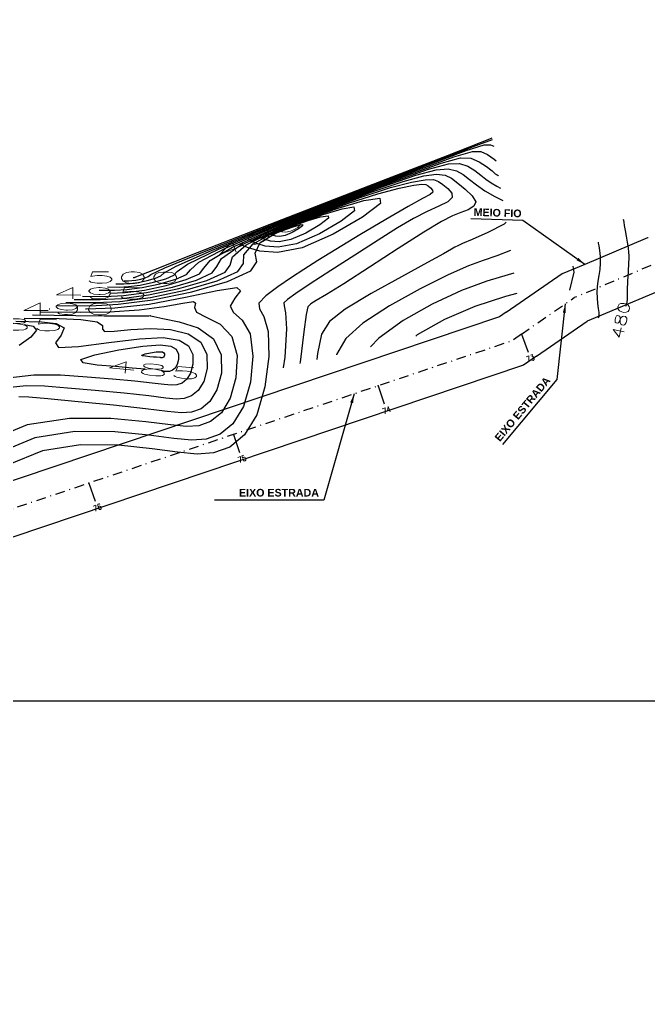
# Model space of a CAD drawing. Header units: millimetres. Extents: x 276147 to 291056, y 9594849 to 9609891.
# Drawn here: x 281725 to 281807.4, y 9596128.2 to 9596257.7 of the extents above; entities that cross this region are included whole.
import ezdxf
from ezdxf.enums import TextEntityAlignment as Align

# ---------------------------------------------------------------- set-up
doc = ezdxf.new("R2010")
doc.units = ezdxf.units.MM
doc.header["$LTSCALE"] = 10
doc.linetypes.add('CONTINUO', pattern=[0])
doc.linetypes.add('DASHDOTX2', pattern=[50.8, 25.4, -12.7, 0, -12.7])
for name, color, linetype in [('CURVAS', 7, 'CONTINUO'), ('Curvas mestras', 30, 'Continuous'), ('Curvas simples', 9, 'Continuous'), ('Curvas texto', 2, 'Continuous'), ('TG', 7, 'CONTINUO'), ('Top_malha_coord', 8, 'Continuous')]:
    doc.layers.add(name, color=color, linetype=linetype)
doc.styles.add('r80', font='romans.shx')
doc.styles.add('ROMAND', font='romand', dxfattribs={"height": 0.2})
doc.styles.add('SIMPLEX', font='simplex', dxfattribs={"height": 0.2})
doc.styles.add('T7', font='arial.ttf')
doc.dimstyles.new('cadnorma_dim1', dxfattribs={"dimscale": 0, "dimtxt": 2, "dimasz": 1.199999999999999, "dimexe": 1, "dimexo": 2.5, "dimgap": 0.6, "dimtad": 1, "dimzin": 4, "dimdsep": 46, "dimtxsty": 'r80', "dimblk": 'ARCHTICK', "dimblk1": 'ARCHTICK', "dimblk2": 'ARCHTICK', "dimcen": -1, "dimdle": 1, "dimclrd": 1, "dimclre": 1, "dimclrt": 2, "dimaunit": 1, "dimazin": 0, "dimtfac": 1, "dimtix": 1, "dimtmove": 2, "dimatfit": 0, "dimfxl": 1, "dimarcsym": 0})

# ---------------------------------------------------------------- blocks, each defined once
blk = doc.blocks.new('_ArchTick')
at = {"color": 0, "linetype": 'ByBlock', "const_width": 0.15}
blk.add_lwpolyline([(-0.5, -0.5), (0.5, 0.5)], dxfattribs=at)

msp = doc.modelspace()

# ---------------------------------------------------------------- linework, layer by layer
at = {"linetype": 'Continuous', "elevation": 160.1796621240507, "flags": 128}
msp.add_lwpolyline([(281797.6657421406, 9596221.228075955), (281797.6657421406, 9596221.228075955)], dxfattribs=at)
at = {"linetype": 'Continuous'}
for p in [(281771.9680125701, 9596209.656090293, 160.1796621240507), (281771.9680125701, 9596209.656090293, 160.1796621240507), (281753.0132735114, 9596203.275035465, 160.1796621240507), (281753.0132735114, 9596203.275035465, 160.1796621240507), (281734.058534453, 9596196.893980637, 160.1796621240507), (281734.058534453, 9596196.893980637, 160.1796621240507)]:
    msp.add_point(p, dxfattribs=at)
at = {"layer": 'CURVAS', "color": 2, "linetype": 'CONTINUO', "elevation": 44.0002069068143}
msp.add_lwpolyline([(281804.2640822291, 9596219.72404334), (281804.2640822291, 9596219.72404334)], dxfattribs=at)
at = {"layer": 'Curvas mestras', "linetype": 'CONTINUO', "elevation": 44.0002069068143}
msp.add_lwpolyline([(281804.4305953745, 9596220.089609541), (281804.534041725, 9596220.361388346), (281804.6101586405, 9596220.658352226), (281804.6334218838, 9596220.973675864), (281804.6296676547, 9596221.435626024), (281804.6375781115, 9596222.206243098), (281804.6849620597, 9596223.36430188), (281804.7561534216, 9596224.655518694), (281804.8246158547, 9596225.742344914), (281804.866953696, 9596226.388959542), (281804.8723290287, 9596226.766452625), (281804.833043296, 9596227.147638952), (281804.7459976891, 9596227.740773901), (281804.6264973794, 9596228.495865563), (281804.4944471767, 9596229.298361594), (281804.3682583043, 9596230.043803584), (281804.2603782279, 9596230.668113658), (281804.1817640256, 9596231.117309522), (281804.1393090499, 9596231.359132715), (281804.123667532, 9596231.448226446), (281804.1214335201, 9596231.460953351)], dxfattribs=at)
at = {"layer": 'Curvas mestras', "linetype": 'CONTINUO'}
for points in [[(281739.8454057592, 9596223.846363895, 45.30250262006629), (281739.8925620915, 9596223.848830385, 45.3033683923164), (281739.9519257442, 9596223.856328692, 45.30431432251098), (281740.0190792294, 9596223.87041139, 45.30520085912167), (281740.0806469287, 9596223.8883854, 45.30584775543281), (281740.1210131858, 9596223.906494938, 45.3060646216359), (281740.4331579854, 9596224.03964264, 45.30796738618258), (281742.5444348437, 9596224.877353704, 45.32289742937746), (281748.29079092, 9596227.127811754, 45.36450240927257), (281758.5949148143, 9596231.145308064, 45.43969426598369), (281770.7264579503, 9596235.868582599, 45.52844141694689), (281781.0418151898, 9596239.882481968, 45.60397663477082), (281786.8079663528, 9596242.125687648, 45.64621662491439), (281786.9041328613, 9596242.16306889, 45.646922090065)], [(281736.7776373775, 9596221.79777226, 40.30436104562568), (281738.7896408719, 9596221.903003203, 40.34130086077818), (281741.3225060609, 9596222.222939776, 40.38166057473018), (281744.1877104299, 9596222.823793223, 40.41948619831558), (281746.8145735342, 9596223.590655275, 40.44708754538769), (281748.5368791899, 9596224.363335287, 40.45634053772991), (281749.1047924514, 9596225.083258102, 40.44414953512347), (281749.9340093426, 9596226.098317489, 40.42753254084116), (281752.8566121274, 9596227.858023688, 40.4285360643149), (281759.0156097462, 9596230.60176734, 40.46225982703942), (281766.7977298674, 9596233.728472687, 40.5160162488788), (281773.9006288402, 9596236.426945373, 40.57017096961818), (281778.5593840884, 9596238.06976538, 40.60985551719531), (281781.1587553396, 9596238.764607059, 40.63926503036379), (281782.6209253956, 9596238.802918104, 40.667360608964), (281783.7202688222, 9596238.45355649, 40.70087655212009), (281784.6399452103, 9596237.895012306, 40.7376406101717), (281785.4153059194, 9596237.283186931, 40.77325370002978), (281786.0924758323, 9596236.742187632, 40.80457485901155), (281786.7606519595, 9596236.268957248, 40.83349476979092), (281787.5198038359, 9596235.8286455, 40.8631621830605), (281788.010102051, 9596235.594639326, 40.88067234095391)], [(281758.6174612573, 9596230.033318043, 35.46920449458727), (281759.0515435658, 9596230.201503249, 35.47240684196319), (281762.8076287013, 9596231.603180934, 35.50187352925738), (281766.7139208146, 9596232.96080689, 35.53579893344755), (281770.0773572064, 9596233.956382835, 35.57069124837608), (281772.1681973889, 9596234.269290479, 35.60240826793918), (281772.247527182, 9596233.578257289, 35.62664507577168), (281769.9096061987, 9596231.765403587, 35.63911979299479), (281766.0813892559, 9596229.526430175, 35.63564239457216), (281762.0230009608, 9596227.760427726, 35.6120459105328), (281758.7682258809, 9596227.125075927, 35.56753067983988), (281756.4454774245, 9596227.312403599, 35.514766286276), (281754.9568239519, 9596227.77302359, 35.46978968583019), (281754.1797596399, 9596228.064454922, 35.44464134835607), (281753.8934728912, 9596228.171823362, 35.43537620609598), (281753.8525749276, 9596228.187161854, 35.43405261260656)], [(281753.8525749276, 9596228.187161854, 35.43405261260656), (281754.2866572362, 9596228.35534706, 35.4372549599826)], [(281789.2967104599, 9596227.400793295, 41.17500223030541), (281787.5081863672, 9596226.70429764, 41.16192352181267), (281785.7280524805, 9596226.09726028, 41.14608178762458), (281783.7806399205, 9596225.390488105, 41.13015036846949), (281781.121267707, 9596224.232359592, 41.1147178058487), (281777.4474532533, 9596222.395674055, 41.10115730049759), (281773.425512554, 9596220.15092106, 41.09398056302189), (281769.9639580044, 9596217.893014003, 41.09848382583331), (281767.741563463, 9596215.871632654, 41.12011078719257), (281766.5181266643, 9596213.755528284, 41.16489437318839), (281766.5138922021, 9596213.73914151, 41.16534634834127)], [(281733.5885027883, 9596219.742128206, 35.3040143166177), (281733.6827376516, 9596219.741578247, 35.30592396928438), (281737.4696739219, 9596219.896364989, 35.37686915285627), (281741.9605571578, 9596220.38431264, 35.45102776677558), (281746.7073332715, 9596221.267571457, 35.51736916802798), (281750.8560343768, 9596222.157824915, 35.57147585603852), (281753.4512096458, 9596222.554142058, 35.61058345160887), (281753.9148958301, 9596222.116055315, 35.63424689983688), (281753.1790710149, 9596221.144955615, 35.65129809829841), (281752.5531968662, 9596220.102697268, 35.67288818848058), (281753.0040812906, 9596219.277318846, 35.70898576910579), (281754.1279021263, 9596218.261583984, 35.76482935771091), (281755.1781844402, 9596216.47443557, 35.8444751130624), (281755.5523730632, 9596213.566917866, 35.94726247995598), (281755.223613822, 9596210.118460525, 36.05366514527449), (281754.3089723004, 9596206.940590592, 36.13944021278041), (281752.9336961777, 9596204.67830928, 36.18596589277468), (281751.2557365295, 9596203.310514601, 36.19710431699377), (281749.4412245242, 9596202.649576757, 36.18233874868338), (281747.5485242718, 9596202.513163118, 36.14881559848757), (281745.2049356125, 9596202.740116624, 36.0943343736904), (281741.9299923232, 9596203.174575394, 36.01435781448114), (281737.4376890253, 9596203.61180006, 35.90985384604167), (281732.2198617122, 9596203.651538406, 35.80381118934341), (281726.9628062238, 9596202.844660742, 35.72472373026858), (281722.225078619, 9596200.88349536, 35.6938857419623)], [(281728.8506831102, 9596219.76974192, 35.20800444219236), (281728.9449169739, 9596219.769191964, 35.20991407466099)], [(281725.5753382853, 9596217.678812487, 30.20708342703028), (281726.7450487394, 9596217.477512633, 30.23716007205397), (281727.1870919458, 9596216.963146973, 30.26288864200211), (281726.43535332, 9596216.052796556, 30.27762970808868), (281724.9339223801, 9596214.942543887, 30.2838723355413)], [(281741.4353099676, 9596211.840857636, 30.716753010845), (281739.719882754, 9596211.992992198, 30.6773329674939), (281737.5459374263, 9596212.173430657, 30.62778133727579), (281735.1326582531, 9596212.381794129, 30.57251034878169), (281733.2946918755, 9596212.671816843, 30.52611206713797), (281732.9955497814, 9596213.110761799, 30.50572348528979), (281734.83469296, 9596213.723402062, 30.52256614630778), (281737.9553754366, 9596214.36455995, 30.56419939940997), (281741.1367977456, 9596214.846570818, 30.61226698584829), (281743.4045818228, 9596215.018858409, 30.65214386271288), (281744.7700172161, 9596214.879200941, 30.68412945684719), (281745.4908118857, 9596214.46246902, 30.7122542196044), (281745.7978440219, 9596213.823581586, 30.73935307134849), (281745.8146747517, 9596213.097654982, 30.76347871669307), (281745.6380344342, 9596212.439854905, 30.78148827646831), (281745.3542469825, 9596211.973035777, 30.79108878018766), (281745.0080014825, 9596211.69079197, 30.79338720310218), (281744.6335785781, 9596211.554408591, 30.79034032373198), (281744.2660202692, 9596211.524105033, 30.78395512575258), (281743.9434110298, 9596211.55585785, 30.77643869936901), (281743.7045986917, 9596211.60457888, 30.77004834762508), (281743.5751419693, 9596211.634259436, 30.76647708964038), (281743.5274470699, 9596211.645193694, 30.76516137903999), (281743.5206340855, 9596211.646756303, 30.76497341311509)]]:
    msp.add_polyline3d(points, dxfattribs=at)
at = {"layer": 'Curvas simples', "linetype": 'CONTINUO'}
for points, elevation in [([(281800.853524452, 9596218.593076423), (281800.9099981914, 9596218.734126417), (281800.9310871527, 9596218.915630652), (281800.9162196537, 9596219.253004897), (281800.8499660845, 9596219.783012336), (281800.7619091478, 9596220.452696912), (281800.6928871098, 9596221.186672488), (281800.6761831582, 9596221.923314853), (281800.7148756193, 9596222.656050788), (281800.8044917193, 9596223.392068593), (281800.9325080052, 9596224.140351504), (281801.0541988673, 9596224.917058509), (281801.1167911111, 9596225.74014424), (281801.0853414816, 9596226.603425115), (281800.9962379526, 9596227.40417762), (281800.9037003199, 9596228.015538841), (281800.8500918437, 9596228.349360526), (281800.830342037, 9596228.472347917), (281800.8275204635, 9596228.489917276)], 43.0002069068143), ([(281797.0907964859, 9596222.216864176), (281797.6576216618, 9596224.55441788), (281797.5312791442, 9596225.341158839)], 42.00020690681419)]:
    msp.add_lwpolyline(points, dxfattribs=dict(at, elevation=elevation))
for points in [[(281737.6003661057, 9596223.031234406, 43.28267130340419), (281738.6182984064, 9596223.026927242, 43.30324599022018), (281739.4513936046, 9596223.070499912, 43.31854136663929), (281740.50015847, 9596223.202972922, 43.33525284196688), (281741.686531711, 9596223.451764727, 43.35091497513667), (281742.774217371, 9596223.769293547, 43.36234366076266), (281743.4873595875, 9596224.08923108, 43.36617498801527), (281743.9018115712, 9596224.457088627, 43.36244024828517), (281745.5002648429, 9596225.365739018, 43.36475148451018), (281750.117120003, 9596227.419896724, 43.39011587683089), (281758.763192589, 9596230.927892575, 43.44872046014967), (281769.1549669172, 9596235.012538832, 43.52347134720509), (281778.1853412514, 9596238.500268128, 43.5904543546236), (281783.5125818596, 9596240.499905962, 43.63186528077091), (281785.8564290631, 9596241.249863323, 43.6543394329816), (281786.701989187, 9596241.270942075, 43.67062212535851), (281787.1031280338, 9596241.085757429, 43.68474270924668)], [(281738.6940769815, 9596223.438921466, 44.29200465479838), (281739.2318520827, 9596223.43664557, 44.30287430508497), (281739.6719778479, 9596223.459665148, 44.3109548794778), (281740.2260426081, 9596223.529651305, 44.31978357592337), (281740.8528054691, 9596223.66108756, 44.32805793345648), (281741.4274316489, 9596223.828838976, 44.33409571441328), (281741.8041863869, 9596223.997863013, 44.33611980479648), (281742.1674852768, 9596224.24836513, 44.33520384363109), (281744.0223503445, 9596225.121546857, 44.34382445065748), (281749.2039559601, 9596227.273853734, 44.37730916953618), (281758.6790542017, 9596231.036600318, 44.44420737310759), (281769.9407129326, 9596235.440560212, 44.52595640850231), (281779.6135777208, 9596239.19137505, 44.5972154846273), (281785.1602741071, 9596241.312797304, 44.63904093651539), (281786.9532711512, 9596241.94512949, 44.65431199749906)], [(281736.5066562329, 9596222.623548346, 42.27333793955358), (281738.0047447298, 9596222.617208913, 42.30361767541359), (281739.2308093611, 9596222.681334676, 42.3261278538007), (281740.7742743347, 9596222.87629554, 42.35072207535589), (281742.5202579506, 9596223.242440889, 42.3737720495879), (281744.1210030912, 9596223.709747123, 42.39059163999949), (281745.170532788, 9596224.18059915, 42.3962301712923), (281745.6361388651, 9596224.665812116, 42.38967667307907), (281746.9781793436, 9596225.609932177, 42.3856784857085), (281751.0302840438, 9596227.565938713, 42.4029226168964), (281758.8473319736, 9596230.819183825, 42.45323360016079), (281768.3692209002, 9596234.584516453, 42.5209863186206), (281776.7571037802, 9596237.80916021, 42.58369323725088), (281781.8648896142, 9596239.687015621, 42.62468959243006), (281784.3175255799, 9596240.39869573, 42.65060182669868), (281785.4327189027, 9596240.371492459, 42.67387917000781), (281786.3089437609, 9596239.979693197, 42.70430695804279), (281787.1677481959, 9596239.38558623, 42.74101445023879), (281787.4168658879, 9596239.182699163, 42.75266351350319)], [(281735.412945357, 9596222.215861285, 41.2640045881013), (281737.3911910536, 9596222.207490588, 41.3039893605488), (281739.0102251152, 9596222.292168437, 41.33371437367487), (281741.0483901965, 9596222.54961716, 41.36619134134116), (281743.3539841903, 9596223.033117056, 41.39662912392268), (281745.4677878142, 9596223.6502017, 41.41883956626731), (281746.8537059891, 9596224.27196722, 41.4262853545693), (281747.3704651574, 9596224.874534614, 41.41691311032946), (281748.4560948442, 9596225.854125334, 41.4066055069884), (281751.9434480871, 9596227.7119817, 41.41572932430748), (281758.9314703614, 9596230.710476087, 41.45774668708648), (281767.5834748851, 9596234.15649507, 41.51850125738159), (281775.3288663112, 9596237.118053291, 41.57693208710731), (281780.2156527181, 9596238.875426179, 41.61744026831329), (281782.7662719038, 9596239.557939315, 41.6462751453833), (281784.1217660845, 9596239.507177072, 41.67514818799418), (281785.2179900304, 9596239.044833034, 41.71230381788658), (281786.170044714, 9596238.413038589, 41.75211815224941), (281786.8878446602, 9596237.834034353, 41.7855002801839), (281787.3159561179, 9596237.477723682, 41.8057699069355), (281787.5375502597, 9596237.304667966, 41.81588893462637), (281787.6704479834, 9596237.223091345, 41.82122984112681), (281787.7453941136, 9596237.185447503, 41.82396782437309)], [(281732.1318137328, 9596220.992801106, 38.23600452146229), (281735.5505290244, 9596220.978335606, 38.30510439575619), (281738.3484723856, 9596221.124672728, 38.35647383510107), (281741.870738787, 9596221.56958401, 38.41259909424437), (281745.8551629115, 9596222.405146552, 38.46520031433059), (281749.5081449767, 9596223.47156342, 38.50358347097389), (281751.9032255892, 9596224.546070427, 38.51645093699656), (281752.5734460371, 9596225.50070409, 38.49862239722597), (281752.8898393441, 9596226.586703805, 38.46938656337755), (281754.6829402115, 9596228.150108663, 38.45414951167507), (281759.1838875184, 9596230.38435085, 38.47128605409267), (281765.2262378355, 9596232.872428926, 38.51104615905527), (281771.0441539002, 9596235.044730537, 38.55664870216017), (281775.2468448261, 9596236.458442787, 38.59468600750881), (281777.9437222098, 9596237.177941553, 38.62524483309565), (281779.6192420208, 9596237.39440117, 38.65178537826029), (281780.7217586417, 9596237.27340927, 38.6778816018228), (281781.5551991108, 9596236.878209677, 38.70756197898615), (281782.3873858863, 9596236.246463511, 38.74496855333888), (281783.3822524125, 9596235.433457948, 38.79158035797039), (281784.2881751036, 9596234.564998364, 38.83822390661547), (281784.7496423655, 9596233.784519188, 38.87306262509398), (281784.517334527, 9596233.197451826, 38.88763690754749), (281783.7666876185, 9596232.75722052, 38.88699461761598), (281782.7793285957, 9596232.379247488, 38.87956053487457), (281781.7163115105, 9596231.943437405, 38.8725029787488), (281780.2563858073, 9596231.187629752, 38.86796400326739), (281777.9577290303, 9596229.814147476, 38.86682918979528), (281774.5945893152, 9596227.674962748, 38.86941759448706), (281770.8054952059, 9596225.220662627, 38.87378154383947), (281767.4450488304, 9596223.051480394, 38.87740699775489), (281765.170228925, 9596221.624797499, 38.87849399968718), (281763.8475165929, 9596220.826561073, 38.87809973061988), (281763.1457695427, 9596220.399865415, 38.87799548809159), (281762.7620715016, 9596220.01279749, 38.88297707212359), (281762.5064063204, 9596219.033435842, 38.90993752822718), (281762.2169808772, 9596216.754854707, 38.97879424583837), (281761.7307680432, 9596212.782309664, 39.09921001407531), (281761.6922895099, 9596212.56470142, 39.10556838775256)], [(281733.2255246082, 9596221.400488164, 39.2453378727983), (281736.164082701, 9596221.388053933, 39.30473271062107), (281738.5690566289, 9596221.513837967, 39.34888734793961), (281741.5966229228, 9596221.896261394, 39.39712986085539), (281745.0214366693, 9596222.614469387, 39.44234327265039), (281748.1613592565, 9596223.531109845, 39.47533549179531), (281750.2200523884, 9596224.454702355, 39.48639575366138), (281750.8391187455, 9596225.291981595, 39.47138593971937), (281751.4119248431, 9596226.342510646, 39.44845956217941), (281753.769776171, 9596228.004066676, 39.4413427716095), (281759.0997491329, 9596230.49305959, 39.46677293427959), (281766.0119838529, 9596233.300451308, 39.51353118763981), (281772.4723913713, 9596235.735838454, 39.56340981953281), (281776.9031144584, 9596237.264104582, 39.60227074593737), (281779.5512387756, 9596237.971274806, 39.6322549153443), (281781.1200837096, 9596238.098660138, 39.65957297725581), (281782.2225476109, 9596237.862278946, 39.6894493188916), (281783.1098447064, 9596237.376986023, 39.72316304783766), (281783.9427671771, 9596236.73233851, 39.76100715276289), (281784.8642897779, 9596236.008486507, 39.80322522091188), (281785.9461104955, 9596235.247922905, 39.84986404356047), (281787.2421108884, 9596234.483731562, 39.90092109630089), (281788.2846991228, 9596233.940851586, 39.93963913680957)], [(281729.9443929842, 9596220.177427983, 36.21733780610106), (281734.3234216695, 9596220.158897953, 36.30584779873931), (281737.9073038957, 9596220.346341252, 36.37164684207846), (281742.418970514, 9596220.91622825, 36.44353759356048), (281747.5226143912, 9596221.986498887, 36.51091444297668), (281752.2017154197, 9596223.35247157, 36.56007937636198), (281755.2695719906, 9596224.72880656, 36.576561303376), (281756.0420996257, 9596225.918151077, 36.55309522655767), (281755.845669343, 9596227.07508912, 36.51124061851039), (281756.5092682949, 9596228.442193637, 36.47976295915169), (281759.3521652928, 9596230.166935358, 36.48031224825857), (281763.6547468031, 9596232.01638516, 36.50607608937159), (281768.1876789598, 9596233.662515702, 36.54312643452749), (281771.9343065639, 9596234.84712019, 36.5795165179039), (281774.7286880818, 9596235.59127704, 36.61122458297498), (281776.6175596457, 9596235.985884234, 36.63621016752182), (281777.6922245441, 9596236.11759316, 36.65346658756931), (281778.2222656718, 9596236.056058895, 36.66612281892188), (281778.5218310802, 9596235.866688948, 36.67834160788658), (281778.8282609099, 9596235.609639613, 36.69291596711588), (281779.071662686, 9596235.32407236, 36.70715962772701), (281779.1053330199, 9596235.043896435, 36.71701655947567), (281778.7603108551, 9596234.75163392, 36.71966784072308), (281777.7786044161, 9596234.224238193, 36.71724363815477), (281775.8799642444, 9596233.187270444, 36.71311139039199), (281772.9516379064, 9596231.487157036, 36.71004018656416), (281769.5508620226, 9596229.453767013, 36.70840632592768), (281766.4023742279, 9596227.537831588, 36.70798793642058), (281764.0410176652, 9596226.073088346, 36.7085850322942), (281762.2420684706, 9596224.925287368, 36.71008581880915), (281760.5909112889, 9596223.84318611, 36.71240041472217), (281758.8196881079, 9596222.649850884, 36.71594986712768), (281757.2475703269, 9596221.465597441, 36.72319847820069), (281756.3404866894, 9596220.485051388, 36.737121445101), (281756.3902441239, 9596219.757966112, 36.76194601584899), (281756.9921562657, 9596218.754595112, 36.80690787858066), (281757.5674129283, 9596216.800316688, 36.88249482951099), (281757.6371327011, 9596213.492914837, 36.9922741668156), (281757.1221332642, 9596209.519787451, 37.11213116764301), (281756.0431600722, 9596205.840737129, 37.21103062373328), (281754.4495862174, 9596203.21936418, 37.26494131281248), (281752.5052833381, 9596201.634458726, 37.27784774886416), (281750.4027537139, 9596200.868610593, 37.26073842714277), (281748.2331071066, 9596200.708344776, 37.22243758067231), (281745.6818971996, 9596200.955925943, 37.16311270915642), (281742.3332871612, 9596201.417555911, 37.08076702515567), (281737.9422293428, 9596201.862366501, 36.97804683380267), (281732.9468298076, 9596201.91120545, 36.87617088252182), (281727.9559827981, 9596201.147848489, 36.80100105665358), (281723.4644351593, 9596199.288589265, 36.77176543241106)], [(281731.0381038591, 9596220.585115042, 37.2266711574953), (281734.9369753479, 9596220.568617279, 37.3054760808914), (281738.1278881392, 9596220.73550649, 37.36406035491697), (281742.1448546493, 9596221.242905632, 37.42806836022967), (281746.6888891511, 9596222.19582272, 37.4880573887236), (281750.8549296994, 9596223.412017997, 37.53183139724158), (281753.58639879, 9596224.637438495, 37.54650612015715), (281754.3077723313, 9596225.709427584, 37.5258588018219), (281754.3677538425, 9596226.830895962, 37.49031359723048), (281755.5961042523, 9596228.29615065, 37.46695625179888), (281759.2680269055, 9596230.275643101, 37.47579916121637), (281764.4404928201, 9596232.444407541, 37.50856111789798), (281769.6159164311, 9596234.353623617, 37.54988755195839), (281773.590576196, 9596235.652781988, 37.58710125639078), (281776.3362046458, 9596236.384609299, 37.61823469787805), (281778.1184013319, 9596236.690142203, 37.64399779928817), (281779.2069920931, 9596236.695501214, 37.66567410479499), (281779.8887328909, 9596236.467134284, 37.68684240899489), (281780.4546079835, 9596236.056576231, 37.71165507051367), (281781.0959351294, 9596235.518598512, 37.74215772303032), (281781.6053501446, 9596234.920935187, 37.77196825624881), (281781.6758183482, 9596234.334556988, 37.79259775477439), (281781.082168233, 9596233.800296243, 37.79818819070667), (281779.9266779342, 9596233.238409782, 37.79340574620028), (281778.3934877518, 9596232.539013043, 37.78554756866981), (281776.6138825215, 9596231.601188444, 37.78055596948565), (281774.5077371885, 9596230.359875293, 37.77895451759429), (281771.9420722265, 9596228.758977864, 37.77991203082229), (281768.8908666641, 9596226.808259642, 37.78258623686588), (281765.7559267393, 9596224.78091796, 37.7860904584264), (281763.0460202425, 9596223.01600835, 37.78952702103157), (281761.1607722581, 9596221.772358483, 37.79243634126348), (281760.063253048, 9596220.98788453, 37.79611152384632), (281759.6073941701, 9596220.520274792, 37.8022838454086), (281759.6222203727, 9596220.135759234, 37.815181599613), (281759.8371362075, 9596219.23474948, 37.84902079889758), (281759.956642416, 9596217.126197804, 37.92051456609951), (281759.7218913395, 9596213.418911815, 38.03728583347717), (281759.5051146705, 9596212.028490229, 38.07849688982557)], [(281788.731160805, 9596231.097532472, 40.04177356764879), (281788.4598847762, 9596230.875922155, 40.04359000551946), (281786.3222566891, 9596229.764636435, 40.03709573034166), (281784.2830851924, 9596228.86138128, 40.02576090550028), (281783.0178852844, 9596228.315941272, 40.01823726450999), (281782.3819104814, 9596228.02930737, 40.0148636415575), (281782.0253499261, 9596227.84027211, 40.01390066583147), (281781.5725748535, 9596227.572195634, 40.01359641136108), (281780.5446898505, 9596226.986704484, 40.0121489609333), (281778.4369835936, 9596225.829993777, 40.00774384939319), (281775.0061810332, 9596223.971707666, 39.99976928884601), (281771.0547582366, 9596221.77529943, 39.99242389531307), (281767.6466275415, 9596219.727671362, 39.99110896184305), (281765.5753028406, 9596218.114432355, 40.00239407367508), (281764.5527022256, 9596216.416009663, 40.03752220559139), (281764.020343341, 9596213.911536127, 40.10890461717239), (281763.9026126283, 9596213.1061927, 40.13293153202127)], [(281789.7477385754, 9596224.4333917, 42.28203246931992), (281789.012640796, 9596224.229811069, 42.273947531739), (281786.2167463581, 9596223.386738574, 42.24545045031439), (281782.8722122732, 9596222.143079367, 42.21906697974518), (281779.0579554209, 9596220.378907958, 42.20031108681314), (281775.2529008166, 9596218.237459568, 42.19410285496588), (281772.0359762505, 9596215.927755352, 42.20521405156208), (281770.9668381253, 9596214.792171502, 42.22096441770881)], [(281790.1486799681, 9596221.784970531, 43.37760466136706), (281788.6528527936, 9596221.38298805, 43.3607505648138), (281784.6231568375, 9596220.053798145, 43.32341618641257), (281780.6684575913, 9596218.36214286, 43.29946484041605), (281777.080290079, 9596216.323998073, 43.29422516704977), (281776.9036714075, 9596216.183673855, 43.29527806354199)], [(281727.756972235, 9596219.362054862, 34.19867109085638), (281733.0095558522, 9596219.315153975, 34.30564613934581), (281736.7720656869, 9596219.373549217, 34.3792596371818), (281740.624717676, 9596219.606564822, 34.44896049928829), (281743.9288325183, 9596220.050962737, 34.50072349809088), (281746.3810320959, 9596220.50533498, 34.53505865965008), (281747.7617603479, 9596220.708733635, 34.5561096757624), (281748.0315760701, 9596220.478022726, 34.56908597858589), (281747.8714805125, 9596219.941318197, 34.58345948692619), (281748.1425907862, 9596219.304548955, 34.60976784743579), (281749.4332314188, 9596218.673473528, 34.65635525287098), (281751.2405626065, 9596217.753172848, 34.72279207149731), (281752.7889549531, 9596216.148554457, 34.80645537659038), (281753.4676144248, 9596213.640920887, 34.90225081335257), (281753.3250943777, 9596210.717132604, 34.99519915556041), (281752.5747855263, 9596208.040443052, 35.06784985479641), (281751.4178061384, 9596206.13725438, 35.1069904728534), (281750.0061897211, 9596204.98657047, 35.11636088523989), (281748.4796953349, 9596204.43054293, 35.10393907022399), (281746.8639414367, 9596204.317981457, 35.0751936163029), (281744.7279740254, 9596204.52430731, 35.0255560381662), (281741.5266974828, 9596204.93159388, 34.94794863663589), (281736.9331487078, 9596205.361233624, 34.84166085816429), (281731.4928926177, 9596205.391871363, 34.7314514761415), (281725.9696296469, 9596204.541471997, 34.64844643659629), (281720.9857230809, 9596202.478402456, 34.61600603905708)], [(281724.4758416106, 9596218.138994684, 31.17067104424089), (281727.8434029293, 9596218.07053892, 31.24051327494408), (281729.7611272357, 9596217.845063794, 31.28639743241692), (281730.7936173739, 9596217.281949598, 31.3255758204937), (281730.4009052281, 9596216.320820369, 31.34918779772448), (281729.6680584037, 9596215.311470093, 31.36755220315857), (281730.0864029435, 9596214.706237752, 31.39578265397319), (281732.6857762608, 9596214.809467366, 31.4445786658649), (281736.6500512328, 9596215.333517099, 31.50698334220539), (281740.7016111136, 9596215.842752162, 31.57162559908789), (281743.8038745079, 9596215.975361558, 31.62955367318099), (281745.8843924267, 9596215.664831467, 31.68149283624689), (281747.1117502385, 9596214.918473873, 31.73058759476729), (281747.654961323, 9596213.78813326, 31.7785317675185), (281747.6847381511, 9596212.50380112, 31.82121560428965), (281747.3722222088, 9596211.340002446, 31.85307865470847), (281746.8701370222, 9596210.514090678, 31.87006420022547), (281746.2575492909, 9596210.014736094, 31.87413065511242), (281745.5951077676, 9596209.773442421, 31.86874000219137), (281744.8859202062, 9596209.725345086, 31.85608016394289), (281743.9029114296, 9596209.820135282, 31.83324149085405), (281742.3614622742, 9596210.011139914, 31.796040081917), (281740.0619558062, 9596210.2560648, 31.74185484290101), (281737.144789013, 9596210.53012939, 31.67431607455688), (281733.8353601181, 9596210.812933056, 31.59861683161898), (281730.3444371381, 9596211.053217225, 31.52066766852249), (281726.8242672934, 9596211.0763035, 31.44924874502209), (281723.4124696011, 9596210.67665653, 31.39385772819838)], [(281725.5695514859, 9596218.546681743, 32.18000437543699), (281730.1385475028, 9596218.479097882, 32.27393513088791), (281732.993846184, 9596218.347280229, 32.3355707137703), (281735.1313029568, 9596218.055249639, 32.38804663575456), (281735.8559133344, 9596217.578828184, 32.41820395182319), (281735.8378884824, 9596217.085812733, 32.43399768622797), (281736.0887444749, 9596216.791992368, 32.44866142477579), (281737.381384686, 9596216.836395858, 32.47315428985488), (281739.5342697004, 9596217.051014794, 32.50933758091148), (281742.1272494056, 9596217.191081475, 32.55679814113282), (281744.7545218008, 9596217.036205068, 32.61461202925739), (281747.0676863376, 9596216.463504288, 32.67981227932941), (281748.7326895887, 9596215.37447773, 32.74892102254989), (281749.5120786267, 9596213.75268594, 32.81771043085928), (281749.5548025531, 9596211.909948258, 32.8789524792551), (281749.1064099808, 9596210.240148984, 32.924669065545), (281748.3860270594, 9596209.055144576, 32.9490396529178), (281747.5070961016, 9596208.338681221, 32.95487405421179), (281746.5566369573, 9596207.992476257, 32.94713968059256), (281745.5391071943, 9596207.923466899, 32.92897557359859), (281744.1287032535, 9596208.059469834, 32.89620705446899), (281741.9170582929, 9596208.333520614, 32.84283108797129), (281738.6756615042, 9596208.6807996, 32.76638470994979), (281734.8954252478, 9596209.045079414, 32.67856479666401), (281731.2471139239, 9596209.372279476, 32.59460815051307), (281728.2531087556, 9596209.601961808, 32.52698131723764), (281725.842233295, 9596209.648273781, 32.47706882391097), (281723.7949239117, 9596209.419003367, 32.44348492604647)], [(281726.6632623618, 9596218.954368804, 33.18933772683116), (281732.3363740499, 9596218.888728704, 33.30536834206168), (281736.0744584514, 9596218.85073344, 33.3816501416473), (281739.2888781944, 9596218.828817006, 33.44689323162632), (281741.1503307623, 9596218.834353015, 33.48407784061007), (281741.9060298154, 9596218.852845056, 33.49864146314539), (281742.0723120497, 9596218.863325212, 33.5016359201141), (281742.1482553132, 9596218.83999114, 33.50392500448248), (281742.5638900123, 9596218.737681776, 33.51562084284117), (281743.7319847065, 9596218.506400647, 33.54664750633265), (281745.8623815466, 9596218.069628207, 33.6037247366362), (281748.3532230862, 9596217.244761707, 33.68075478522547), (281750.399725468, 9596215.822674343, 33.76843560734741), (281751.3828547864, 9596213.714923913, 33.85723912655115), (281751.4265749358, 9596211.31580568, 33.93673313319189), (281750.8405977542, 9596209.140296515, 33.99625944384348), (281749.9019160984, 9596207.596199477, 34.02801505275741), (281748.7566429103, 9596206.662625348, 34.03561748608217), (281747.518166145, 9596206.211509094, 34.0255393917065), (281746.1922931828, 9596206.121588718, 34.00187096299808), (281744.3544940803, 9596206.298805391, 33.95917256534767), (281741.4726543095, 9596206.655900313, 33.88962212685465), (281737.2893672026, 9596207.10553441, 33.79091457682398), (281732.6460604827, 9596207.560029441, 33.68281349874781), (281728.6588687272, 9596207.931624891, 33.59059952237615), (281726.1617803735, 9596208.150706386, 33.53329496618568), (281724.8601982942, 9596208.220243067, 33.50488891531458)]]:
    msp.add_polyline3d(points, dxfattribs=at)
for points in [[(281755.2294071353, 9596228.611236703, 34.44705601097991), (281759.0779938799, 9596230.102372268, 34.47544810318831), (281761.858473136, 9596231.139977762, 34.49726112062081), (281764.7501439216, 9596232.144973937, 34.52237472046139), (281767.2399605996, 9596232.88195809, 34.5482041199316), (281768.7877254362, 9596233.11359115, 34.57168294882609), (281768.8464499185, 9596232.602046711, 34.58962449126147), (281767.1157811532, 9596231.260064764, 34.59885900080877), (281764.2819057157, 9596229.60264294, 34.59628480984568), (281761.2776447955, 9596228.295342285, 34.57881729826067), (281758.8682653586, 9596227.825016638, 34.54586446492209), (281757.1488284766, 9596227.963688126, 34.50680510289706), (281756.046837984, 9596228.304666664, 34.47351072772608), (281755.4716093499, 9596228.520401465, 34.45489444435549), (281755.259682536, 9596228.599881921, 34.44803582996565), (281755.2294071353, 9596228.611236703, 34.44705601097991)], [(281756.6062393402, 9596229.035310552, 33.46005944206587), (281759.1044451931, 9596230.003241286, 33.47848938443667), (281760.9093175699, 9596230.676774591, 33.49264871198417), (281762.786367026, 9596231.329139985, 33.50895054024619), (281764.4025639928, 9596231.807533348, 33.52571699142891), (281765.4072534839, 9596231.957891826, 33.54095762971298), (281765.4453726575, 9596231.625837136, 33.55260387398039), (281764.3219561082, 9596230.754725942, 33.5585982085646), (281762.4824231724, 9596229.678854706, 33.55692727785529), (281760.5322886294, 9596228.830256836, 33.54558868604678), (281758.9683058363, 9596228.524957351, 33.52419826996947), (281757.8521795281, 9596228.614972651, 33.49884391945992), (281757.1368530159, 9596228.836309737, 33.47723178964549), (281756.7634580581, 9596228.976347014, 33.46514755304409), (281756.6258921804, 9596229.027940482, 33.46069545371898), (281756.6062393402, 9596229.035310552, 33.46005944206587)], [(281757.9830715478, 9596229.459385403, 32.47306284043907), (281759.1308965049, 9596229.904109308, 32.4815306983979), (281759.9601620043, 9596230.21357142, 32.48803630328939), (281760.8225901333, 9596230.513307033, 32.49552632720179), (281761.5651663885, 9596230.733109605, 32.50322981007369), (281762.0267805316, 9596230.802192502, 32.51023229045995), (281762.0442953944, 9596230.649626564, 32.51558328941206), (281761.5281310602, 9596230.249386117, 32.518337449033), (281760.682939632, 9596229.755067471, 32.51756969301238), (281759.7869324641, 9596229.365171399, 32.51236007377477), (281759.068345317, 9596229.224899067, 32.5025320222808), (281758.5555305778, 9596229.266256178, 32.4908827686773), (281758.2268670456, 9596229.36795181, 32.48095286413769), (281758.0553077682, 9596229.432293558, 32.47540064904351), (281757.9921018254, 9596229.455999047, 32.47335507753039), (281757.9830715478, 9596229.459385403, 32.47306284043907)], [(281743.4152165825, 9596213.35668569, 29.70608675611177), (281742.9339875543, 9596213.401477922, 29.69495897586199), (281742.5381198128, 9596213.436585974, 29.68586204180932), (281742.0364395083, 9596213.478226239, 29.6744270177183), (281741.4795293132, 9596213.526309803, 29.66167219201765), (281741.0553836116, 9596213.593238354, 29.65096489651796), (281740.9863502049, 9596213.694533192, 29.64625983176256), (281741.4107687826, 9596213.835910946, 29.65014664337238), (281742.1309255877, 9596213.983871536, 29.65975426804249), (281742.8650997345, 9596214.095104199, 29.67084680343717), (281743.3884349832, 9596214.134863101, 29.68004916134257), (281743.7035356119, 9596214.102634149, 29.68743046550989), (281743.8698725357, 9596214.006465169, 29.69392079164706), (281743.940725722, 9596213.859029915, 29.7001743550386), (281743.94461035, 9596213.691507848, 29.70574184172759), (281743.9038466628, 9596213.53970837, 29.70989786551539), (281743.8383579428, 9596213.431980876, 29.71211338028991), (281743.758454674, 9596213.366847843, 29.71264377128998), (281743.6720493889, 9596213.335374761, 29.71194064521438), (281743.587228008, 9596213.328380935, 29.71046715599689), (281743.5127800308, 9596213.33570905, 29.70873258464007), (281743.4576693381, 9596213.346952593, 29.70725787748557), (281743.4277953232, 9596213.353801107, 29.7064337811058), (281743.4167884252, 9596213.356325243, 29.70613012006248), (281743.4152165825, 9596213.35668569, 29.70608675611177)]]:
    msp.add_polyline3d(points, close=True, dxfattribs=at)
at = {"layer": 'TG', "color": 3, "linetype": 'Continuous'}
for p, q in [((281771.9680125701, 9596209.656090293, 160.1796621240507), (281772.7656444298, 9596207.286747891, 160.1796621240507)), ((281753.0132735114, 9596203.275035465, 160.1796621240507), (281753.8109053707, 9596200.905693062, 160.1796621240507)), ((281734.058534453, 9596196.893980637, 160.1796621240507), (281734.8561663126, 9596194.524638232, 160.1796621240507))]:
    msp.add_line(p, q, dxfattribs=at)
at = {"layer": 'TG', "color": 1, "linetype": 'DASHDOTX2', "ltscale": 0.005, "elevation": 160.1796621240507, "flags": 128}
for points in [[(281790.7268869359, 9596216.427577747), (281789.4419953647, 9596215.538653059), (281713.6258222786, 9596190.015370687), (281673.2647140323, 9596145.684571415), (281621.3389527166, 9596115.64119902), (281615.7510222154, 9596096.444640262), (281617.7182562636, 9596086.45927298), (281612.276770424, 9596078.071019635), (281602.7754258794, 9596081.175680282), (281596.8222143546, 9596089.201449282), (281590.2122865723, 9596108.062814023), (281579.4416533798, 9596124.897248125), (281571.4058209757, 9596130.83816944), (281561.4138714623, 9596131.13104699), (281547.5880083105, 9596116.896932298), (281544.1046333342, 9596097.205468744), (281540.5775553655, 9596077.506375324), (281521.4509668761, 9596071.66372495), (281502.3243783867, 9596065.821074575), (281492.4165899422, 9596067.154074958), (281487.1065619363, 9596075.61907125), (281489.424465225, 9596095.475111881), (281479.7203168323, 9596097.873923955), (281449.7396777679, 9596097.059027724), (281430.2447097449, 9596092.586779607), (281410.3501101822, 9596094.58399443), (281403.3788216795, 9596101.743662491), (281407.606143298, 9596110.803724177), (281400.5026491884, 9596129.458610447), (281380.9639894072, 9596133.758311536), (281362.0033815439, 9596127.837280607), (281349.4924069416, 9596112.235746702), (281317.1533532111, 9596088.69491707), (281304.4690632719, 9596073.23382807), (281288.5924954164, 9596061.071253652), (281280.6542114894, 9596054.989966448), (281273.4405471637, 9596048.064917497), (281253.4619821996, 9596047.21780342), (281233.9652660625, 9596051.643899594), (281218.9189809201, 9596064.799576113), (281215.1387421818, 9596074.049773568), (281217.1780375437, 9596083.83563186), (281226.8465268085, 9596101.339240085), (281233.3632288458, 9596108.923351051), (281233.4773485725, 9596118.917410262), (281232.1672846674, 9596128.82501142), (281230.8572207621, 9596138.732612574), (281212.1103981511, 9596145.674663335), (281092.2594738657, 9596151.067835353), (281072.2843198184, 9596151.966697356), (281062.9311708404, 9596155.491840454), (281060.1475957258, 9596165.089471845), (281063.1870181368, 9596174.613067677), (281068.6666379847, 9596182.976490973), (281078.515070585, 9596200.379638772), (281098.2119357871, 9596235.18593438), (281108.0603683878, 9596252.589082178), (281120.4007675595, 9596268.325751055), (281135.9454978545, 9596280.907935213), (281141.0128680904, 9596320.567572625), (281141.1676672056, 9596400.45794335), (281139.1956999575, 9596440.386557667), (281129.2180538635, 9596479.094302505), (281127.1982126556, 9596498.980004204), (281129.3410055299, 9596518.855577812), (281119.8541231133, 9596536.445660645), (281111.6159334168, 9596615.957618793), (281101.5314373364, 9596633.227171635), (281091.1694087888, 9596650.31630703), (281060.0833231477, 9596701.58371323), (281024.7617240526, 9596750.030698072), (281001.5029579565, 9596887.99501027), (280982.2512858229, 9596923.023841655), (280970.7882554504, 9596939.3946678), (280947.8733563958, 9596972.144353287), (280924.9696190296, 9597004.902071966), (280922.1236334663, 9597024.68597303), (280921.8003724947, 9597044.672419015), (280913.7536780926, 9597124.218556473), (280907.7186572907, 9597183.87815956), (280886.4789508103, 9597260.956122238), (280874.6951969551, 9597277.097905597), (280858.6605709725, 9597313.711773163), (280852.876049772, 9597353.071598586), (280851.1489960236, 9597373.17784527), (280850.5413210922, 9597383.153603258), (280869.1259934803, 9597406.700388975), (280902.5939624727, 9597428.606847681), (280907.3145475598, 9597448.034211652), (280948.8988121914, 9597504.334553793), (280953.2964817624, 9597513.313311411), (280909.3067883757, 9597624.867372911), (280884.7477984255, 9597646.674058424), (280800.8884496848, 9597668.734442422), (280792.5644216387, 9597681.676473062), (280757.4817696955, 9597736.22227156)], [(281790.7268869359, 9596216.427577747), (281797.6657421406, 9596221.228075955)]]:
    msp.add_lwpolyline(points, dxfattribs=at)
at = {"layer": 'TG', "color": 1, "linetype": 'DASHDOTX2', "ltscale": 0.005, "extrusion": (-0.07100871312607167, -0.002425046121377699, 0.9974727474028996), "elevation": -43121.59382765105, "flags": 128}
msp.add_lwpolyline([(-9580855.532877, 607757.0279663979, 0.03910344395133739), (-9580855.466801388, 607756.7638232749), (-9580854.72457428, 607754.5894758769, 0.2980062618824174), (-9580852.514654433, 607752.8651591148), (-9580851.153590627, 607752.805344362), (-9580848.063953778, 607752.6570937468), (-9580844.976442715, 607752.4376977211), (-9580842.902187115, 607752.2492712247), (-9580840.240155568, 607751.9588727129), (-9580836.977492558, 607751.5279650281), (-9580833.653662648, 607751.0032464598), (-9580831.46145886, 607750.614788449), (-9580828.86860023, 607750.1207543713), (-9580827.5998586, 607749.881714782, -0.0735827958622325), (-9580825.145254869, 607749.0323730428, -0.0542553497923525), (-9580823.548277877, 607747.9667356684), (-9580822.391353702, 607746.9985169823, -0.429301790615661), (-9580822.290432492, 607745.397316002), (-9580823.547391806, 607744.4101523618), (-9580826.494629191, 607742.0955145418), (-9580830.84320083, 607738.6803266848), (-9580840.325510478, 607731.2333148578, 0.0212200288387621), (-9580842.062514447, 607729.7457898661, 0.0632739439926535), (-9580843.54954693, 607727.957943963, 0.0401678299725513), (-9580845.102200853, 607725.0267782508, 0.0684949815714205), (-9580845.79816818, 607722.5126482738), (-9580846.95676656, 607716.6537026338), (-9580848.115183353, 607710.7956753259, -0.0425278126889136), (-9580848.389750874, 607709.841679707, -0.0476078524170815), (-9580848.881510688, 607708.8500790459, -0.0493726526660406), (-9580849.582203556, 607707.9363378014, -0.0407238676159823), (-9580850.283813948, 607707.3001462676), (-9580853.418993087, 607704.8904757956, -0.0635258584940517), (-9580855.4216419, 607703.721356863, -0.0586695877343231), (-9580857.478471441, 607703.1202603172, -0.0376614608441078), (-9580858.919353409, 607702.987564921), (-9580870.283184448, 607702.8843124959), (-9580871.882019075, 607702.8778718318), (-9580881.795013081, 607703.4043795639), (-9580890.257136509, 607703.8538273722), (-9580900.076821545, 607704.3803237687), (-9580910.22857762, 607704.9222585299), (-9580916.966857133, 607705.2819704725), (-9580923.292875726, 607705.6656311309), (-9580930.187496834, 607706.1886562116), (-9580934.969645804, 607706.615879552), (-9580942.496638466, 607707.3956786909), (-9580947.354314288, 607707.9689328548), (-9580950.071417028, 607708.32227125), (-9580953.521132646, 607708.776177716), (-9580956.43524499, 607709.1887113197), (-9580958.651762232, 607709.5100981629), (-9580962.411078008, 607709.8682177628), (-9580966.807045432, 607710.2869860136), (-9580969.938266233, 607710.5852716273), (-9580976.892039038, 607711.2477017636), (-9580982.564345356, 607711.7879369287), (-9580986.358668791, 607712.3934153182), (-9580989.789749876, 607712.9408203871), (-9580995.367177656, 607713.8306601126), (-9581001.430700222, 607714.7980528718), (-9581005.66551613, 607715.5396336911), (-9581009.519415528, 607716.2145101267), (-9581011.999082126, 607716.6487376468), (-9581014.475949936, 607717.0824749562, 0.0546857041731788), (-9581015.947121743, 607717.3238105146, 0.0605118225439223), (-9581017.591937188, 607717.2125446267, 0.0608414013166963), (-9581019.170442026, 607716.7069883109, 0.0543559033308744), (-9581020.441418028, 607715.9449709499, 0.0110101941608988), (-9581021.335826702, 607714.452410768, 0.0177339866081823), (-9581022.635691548, 607711.9700465361, 0.0261506533366418), (-9581024.223702217, 607708.1570541189, 0.0206906764641564), (-9581025.19273069, 607705.0350944923, 0.025059379234718), (-9581026.015865969, 607701.1632963477, 0.021040814166672), (-9581026.404882777, 607697.8619569519, 0.0174477808461247), (-9581026.51603245, 607695.107290181), (-9581025.63584797, 607688.4756230093), (-9581023.785728658, 607678.1862144539), (-9581021.633454675, 607668.8852358868), (-9581019.08936929, 607659.4381449501), (-9581016.008698994, 607649.6989855488), (-9581015.92403623, 607649.4819101539), (-9581012.856108151, 607641.4457630478), (-9581011.824791519, 607638.6662349202)], format="xyb", dxfattribs=at)
at = {"layer": 'TG', "color": 4, "linetype": 'CONTINUO', "extrusion": (-0.07100871312607167, -0.002425046121377699, 0.9974727474028996), "elevation": -43121.59382765116}
msp.add_lwpolyline([(-9580822.396244485, 607751.4673631269, -0.0276198748572045), (-9580821.302001517, 607750.6499119618), (-9580820.14507875, 607749.6816944497, -0.4532265718632999), (-9580819.986477925, 607742.75549638), (-9580821.385622015, 607741.656666726), (-9580824.332859393, 607739.3420289061), (-9580828.681430915, 607735.9268411447), (-9580838.16374074, 607728.479829179, 0.0212200288291613), (-9580839.675200304, 607727.1854545427, 0.0632739439642093), (-9580840.598032242, 607726.0759419227, 0.040167829981191), (-9580841.887879798, 607723.6409131875, 0.0724776002526041), (-9580842.341232406, 607721.9512384643), (-9580843.523255687, 607715.9738349068), (-9580844.681672473, 607710.1158075978, -0.0425278126879798), (-9580845.120615955, 607708.5906812919, -0.0476078523954358), (-9580845.90783036, 607707.0033162697, -0.0493726526428223), (-9580847.028118405, 607705.5424003077, -0.0407238676178692), (-9580848.151384488, 607704.5238686877), (-9580851.286120998, 607702.114538361, -0.0635258584907231), (-9580854.053743413, 607700.4988383197, -0.0586695877228985), (-9580856.896265252, 607699.6681277388, -0.0379299271862591), (-9580858.875508178, 607699.4869231259), (-9580870.26023481, 607699.3834808429), (-9580871.967856178, 607699.3766019471), (-9580881.980646543, 607699.908410153), (-9580890.442769969, 607700.3578579612), (-9580900.264209883, 607700.8844480048), (-9580910.415153692, 607701.4263393108), (-9580917.16608721, 607701.7867267667), (-9580923.531203253, 607702.1727586087), (-9580930.47560394, 607702.699559962), (-9580935.305717785, 607703.1310683449), (-9580942.882087702, 607703.9159829861), (-9580947.785097588, 607704.4945870222), (-9580950.525384879, 607704.8509403886), (-9580953.994729158, 607705.307429553), (-9580956.931655398, 607705.7231927862), (-9580959.06908745, 607706.033112566), (-9580962.742992068, 607706.3830957361), (-9580967.138959492, 607706.8018639877), (-9580970.270179784, 607707.1001495529), (-9580977.223953323, 607707.7625797595), (-9580983.00647544, 607708.3133119679), (-9580986.910202561, 607708.9362484278), (-9580990.341176583, 607709.4836364138), (-9580995.918604368, 607710.3734761411), (-9581002.00830504, 607711.3450454334), (-9581006.26923279, 607712.0911988362), (-9581010.123132102, 607712.7660752581), (-9581012.602798928, 607713.2003028137), (-9581015.279856611, 607713.6690964239, 0.0653649446357765), (-9581016.133696472, 607713.827891223, 0.0605118224933433), (-9581016.936363136, 607713.7735938539, 0.0608414012449136), (-9581017.706669066, 607713.5268837914, 0.0135396051574771), (-9581017.86864162, 607713.4469243082, 0.0058552790101469), (-9581018.29471788, 607712.7189859663, 0.0177339866109255), (-9581019.479446502, 607710.4564984629, 0.0261506533358548), (-9581020.926797902, 607706.9812448298, 0.0206906764650801), (-9581021.809994439, 607704.1358138861, 0.025059379235201), (-9581022.560220197, 607700.6069618812, 0.0210408141667236), (-9581022.914779631, 607697.598040363, 0.0158142703198958), (-9581023.014037061, 607695.3226141717), (-9581022.176856868, 607689.0149587669), (-9581020.356302958, 607678.8899777462), (-9581018.237628913, 607669.7342001551), (-9581015.729479339, 607660.4205516017), (-9581012.70625385, 607650.8629969037), (-9581012.65869664, 607650.7410601665), (-9581009.58042318, 607642.6778143083), (-9581008.679605367, 607640.2499969082)], format="xyb", dxfattribs=at)
at = {"layer": 'TG', "color": 4, "linetype": 'CONTINUO', "extrusion": (-0.07100871312607167, -0.002425046121377699, 0.9974727474028996), "elevation": -43121.59382765113}
msp.add_lwpolyline([(-9581019.345731603, 607648.6425267489), (-9581019.311144147, 607648.5331827869), (-9581019.18937583, 607648.220968733), (-9581016.131793136, 607640.2119203791), (-9581015.005142353, 607637.1754546897)], dxfattribs=at)
at = {"layer": 'TG', "color": 4, "linetype": 'CONTINUO', "elevation": 160.1796621240507}
for points in [[(281788.7355843809, 9596219.305895679), (281796.0615435828, 9596224.37420349)], [(281788.7355843814, 9596219.305895679), (281787.857031325, 9596218.698087584), (281711.648874459, 9596193.042845074), (281705.3417674912, 9596186.115406629)], [(281792.7181894901, 9596213.54925981), (281799.3518248495, 9596218.138598215)], [(281792.7181894897, 9596213.54925981), (281791.0269594047, 9596212.379218534), (281715.6027700979, 9596186.987896299), (281710.5178374354, 9596181.402838333)]]:
    msp.add_lwpolyline(points, dxfattribs=at)
at = {"layer": 'TG', "color": 3, "linetype": 'CONTINUO', "extrusion": (-0.07100871312607167, -0.002425046121377699, 0.9974727474028996)}
for points, elevation in [([(-9581007.263963955, 607631.5856223952), (-9581004.897626683, 607632.3921267246)], -43121.08946704273), ([(-9581007.263963956, 607631.5856223963), (-9581004.89762668, 607632.3921267235)], -43121.08946704272), ([(-9581007.263963955, 607631.5865181014), (-9581004.89762668, 607632.3930224299)], -43121.08946704274)]:
    msp.add_lwpolyline(points, dxfattribs=dict(at, elevation=elevation))
at = {"layer": 'Top_malha_coord'}
msp.add_line((280704.9449592536, 9596168.365639728), (282519.1202998299, 9596168.365639724), dxfattribs=at)

# ---------------------------------------------------------------- texts
at = {"layer": 'Curvas texto', "extrusion": (-0.0200587750042602, 0.03274469824035457, 0.999262443146182), "style": 'SIMPLEX'}
for s, rotation, width, p, p2 in [('490', 169.6805751969319, 3.299405196814906, (-5252961.512732297, -8029825.42333013, 308609.3670167996), (-5252974.03315384, -8029823.14359869, 308609.3670167996)), ('500', 148.2478033580709, 3.299405277601936, (-5252945.122862577, -8029831.480428185, 308619.3670167996), (-5252955.944424212, -8029824.78326888, 308619.3670167996)), ('495', 148.2478033602775, 3.299405277807252, (-5252940.41584735, -8029832.159904136, 308614.3670167996), (-5252951.237408986, -8029825.462744831, 308614.3670167996)), ('490', 148.1562828700576, 3.299405316927961, (-5252935.699616605, -8029832.852497327, 308609.3670167997), (-5252946.51046697, -8029826.138060846, 308609.3670167997)), ('485', 147.1187446399736, 3.299405084445711, (-5252928.890398644, -8029834.947751122, 308604.3670167997), (-5252939.577894329, -8029828.038658851, 308604.3670167997)), ('485', 143.1711184370234, 3.299405021826889, (-5252941.332951351, -8029820.840853282, 308604.3670167995), (-5252951.519436135, -8029813.212377574, 308604.3670167995))]:
    msp.add_text(s, height=1.5, rotation=rotation, dxfattribs=dict(at, width=width)).set_placement(p, p2, align=Align.FIT)
at = {"layer": 'Curvas texto', "color": 2, "style": 'SIMPLEX', "width": 1.282705913066087}
msp.add_text('480', height=1.5, rotation=77.5792215115155, dxfattribs=at).set_placement((281803.9771898851, 9596215.694056652, 44.0002069068143), (281805.0413624136, 9596220.525835227, 44.0002069068143), align=Align.FIT)
at = {"layer": 'TG', "color": 5, "extrusion": (-0.07100871312607167, -0.002425046121377699, 0.9974727474028996), "style": 'ROMAND'}
for s, rotation, width, p, p2 in [('73', 108.8203405750009, 0.83243243120037, (-9581003.537027044, 607632.2747851603, -43121.08946704265), (-9581003.891888963, 607633.315973431, -43121.08946704265)), ('74', 108.8203404851245, 0.8105263140658775, (-9580997.380904177, 607613.2507722572, -43119.79189539214), (-9580997.735766094, 607614.2919605278, -43119.79189539214)), ('75', 108.8203404851245, 0.8324324306622526, (-9580991.650520746, 607594.137708176, -43118.43046941162), (-9580992.005382663, 607595.1788964466, -43118.43046941162)), ('76', 108.8203404851245, 0.8324324306622526, (-9580985.92013732, 607575.0246440965, -43117.06904343123), (-9580986.274999237, 607576.065832367, -43117.06904343123))]:
    msp.add_text(s, height=0.75, rotation=rotation, dxfattribs=dict(at, width=width)).set_placement(p, p2, align=Align.FIT)
at = {"layer": 'Top_malha_coord', "color": 7, "char_height": 1, "style": 'T7'}
for s, insert, attachment_point, rotation in [('{\\fArial|b1|i0|c0|p34;MEIO FIO}', (281790.7424073199, 9596231.739634395, 160.2894755828093), 9, 358.22228181348936), ('{\\fArial|b1|i0|c0|p34;EIXO ESTRADA}', (281793.8463025286, 9596210.957807884, 160.1796621240325), 3, 50.18223306323057)]:
    msp.add_mtext_dynamic_manual_height_columns(s, width=16.67673822349752, gutter_width=12.5, heights=[0], dxfattribs=dict(at, insert=insert, attachment_point=attachment_point, rotation=rotation))
at = {"layer": 'Top_malha_coord', "color": 7, "insert": (281764.2022668969, 9596196.145520031, 160.1796621240507), "char_height": 1, "attachment_point": 3, "style": 'T7'}
msp.add_mtext_dynamic_manual_height_columns('{\\fArial|b1|i0|c0|p34;EIXO ESTRADA}', width=16.67673822349752, gutter_width=12.5, heights=[0], dxfattribs=at)

# ---------------------------------------------------------------- leaders
at = {"linetype": 'CONTINUO'}
for points, override in [([(281799.059512398, 9596225.585147647, 160.2894755828093), (281790.921359212, 9596231.337993437, 160.2894755828093), (281784.1207588844, 9596231.549063638, 160.2894755828093)], {"dimscale": 1, "dimgap": 0.6, "dimtad": 0, "dimzin": 1, "dimclrd": 256}), ([(281796.4881159446, 9596220.413360521, 160.1796621240325), (281795.3877303402, 9596210.508113256, 160.1796621240325), (281788.2567237929, 9596201.954608103, 160.1796621240325)], {"dimscale": 1, "dimgap": 0.6, "dimtad": 0, "dimzin": 1, "dimclrd": 256}), ([(281768.817763543, 9596208.595568607, 160.1796621240507), (281764.8439132735, 9596194.673611443, 160.1796621240507), (281750.5127766043, 9596194.673611443, 160.1796621240507)], {"dimscale": 1, "dimtad": 0, "dimzin": 1, "dimclrd": 256})]:
    msp.add_leader(points, dimstyle='cadnorma_dim1', override=override, dxfattribs=at)

doc.saveas('drawing.dxf')
